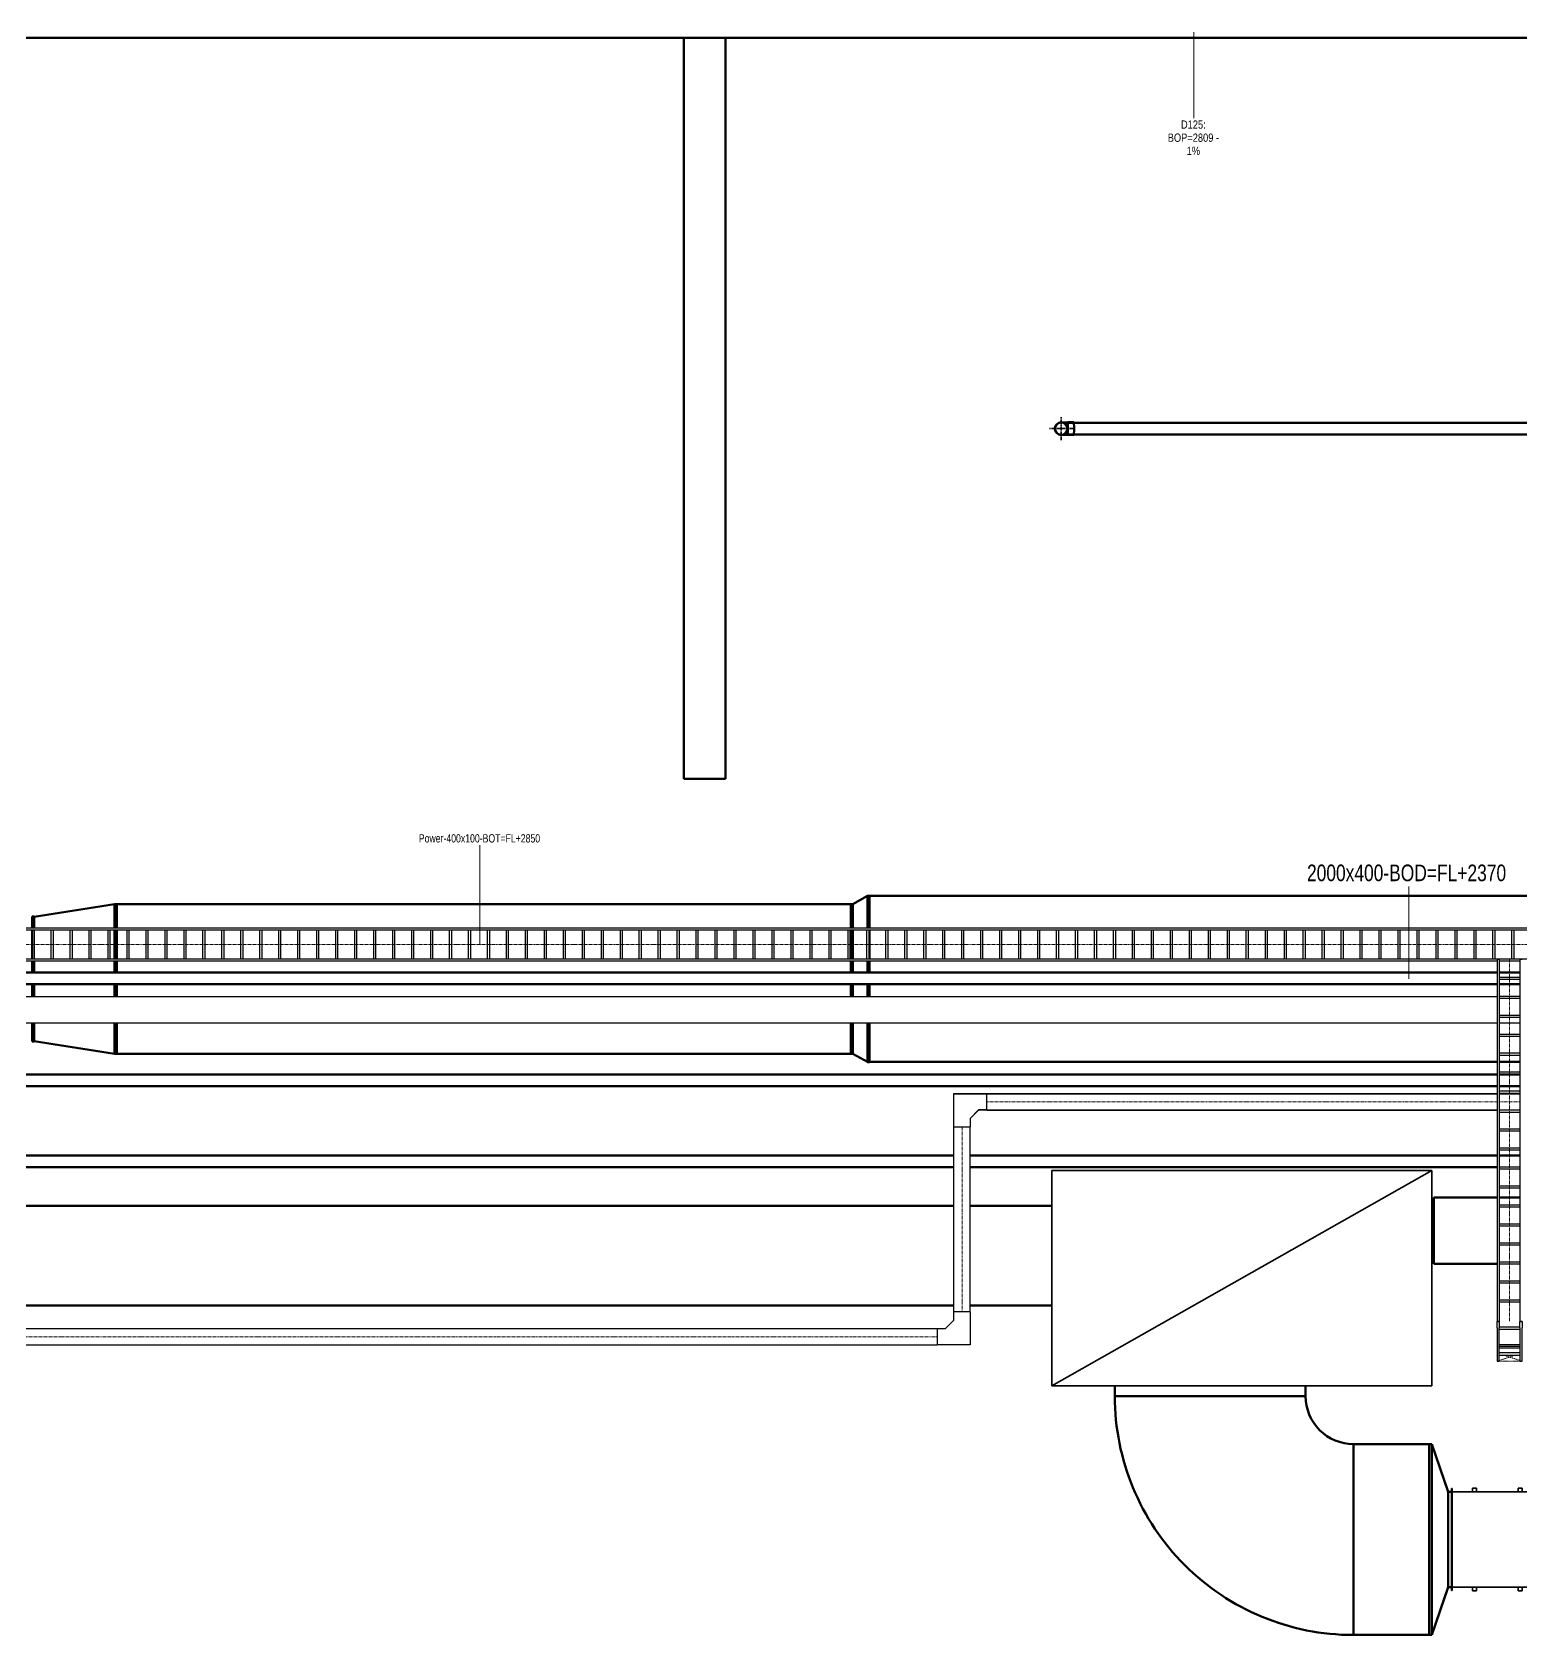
# Model space of a CAD drawing. Header units: millimetres. Extents: x -108050 to 96605, y 58136 to 140997.
# Drawn here: x 36215 to 54157, y 89120 to 108428 of the extents above; entities that cross this region are included whole.
import ezdxf

# ---------------------------------------------------------------- set-up
doc = ezdxf.new("R2010")
doc.units = ezdxf.units.MM
doc.linetypes.add('Center', pattern=[29.999999, 12, -6, 6, -6])
doc.linetypes.add('Hidden 0_75', pattern=[1.5, 0.75, -0.75])
for name, color, linetype, lineweight in [('E-CABL-TRAY', 211, 'Continuous', 25), ('E-CABL-TRAY-ANNO', 211, 'Hidden 0_75', 18), ('E-CABL-TRAY-CNTR', 211, 'Center', 18), ('E-CABL-TRAY-IDEN', 211, 'Continuous', 9), ('M-HVAC-DUCT', 70, 'Continuous', 50), ('M-HVAC-DUCT-ANNO', 70, 'Continuous', 35), ('M-HVAC-DUCT-IDEN', 70, 'Continuous', 9), ('P-PIPE', 3, 'Continuous', 50), ('P-PIPE-CNTR', 3, 'Center', 35), ('P-PIPE-IDEN', 2, 'Continuous', 9)]:
    doc.layers.add(name, color=color, linetype=linetype, lineweight=lineweight)
doc.styles.add('Arial', font='arial.ttf', dxfattribs={"width": 0.8, "height": 100})
doc.styles.add('Arial_1', font='arial.ttf', dxfattribs={"width": 0.75, "height": 200})
doc.styles.add('Arial_2', font='arial.ttf', dxfattribs={"width": 0.75, "height": 100})

# ---------------------------------------------------------------- blocks, each defined once
blk = doc.blocks.new('PG_Busway_ThanhThang - 1250A-2004915-HẦM')
at = {"layer": 'E-CABL-TRAY'}
for p, q in [((14771, 96812), (53870, 96812)), ((53870, 96489), (14771, 96489)), ((54145, 96489), (53895, 96489))]:
    blk.add_line(p, q, dxfattribs=at)
blk = doc.blocks.new('01_REC Transition REC_C Flanged_ - 200 mm-2037989-HẦM')
at = {"layer": 'M-HVAC-DUCT'}
for p, q in [((-25, 534), (-25, 902)), ((-25, 902), (0, 902)), ((0, 902), (0, 534)), ((0, 900), (970, 750)), ((970, 534), (970, 752)), ((995, 752), (970, 752)), ((995, 752), (995, 534)), ((-25, 65), (-25, 211)), ((0, 211), (0, 65)), ((970, 65), (970, 211)), ((995, 211), (995, 65)), ((-25, -216), (-25, -77)), ((0, -77), (0, -216)), ((970, -216), (970, -77)), ((995, -77), (995, -216)), ((-25, -591), (-25, -242)), ((0, -242), (0, -591)), ((995, -242), (995, -591)), ((-25, -902), (-25, -616)), ((0, -616), (0, -902)), ((970, -750), (0, -900)), ((970, -752), (970, -616)), ((970, -752), (995, -752)), ((995, -616), (995, -752)), ((0, -902), (-25, -902))]:
    blk.add_line(p, q, dxfattribs=at)
blk = doc.blocks.new('01_REC Transition REC_C Flanged_ - 200 mm-2037993-HẦM')
at = {"layer": 'M-HVAC-DUCT'}
for p, q in [((0, 900), (175, 1000)), ((175, 616), (175, 1002)), ((200, 1002), (175, 1002)), ((200, 1002), (200, 616)), ((-25, 616), (-25, 902)), ((-25, 902), (0, 902)), ((0, 902), (0, 616)), ((-25, 242), (-25, 591)), ((0, 591), (0, 242)), ((200, 591), (200, 242)), ((-25, 77), (-25, 216)), ((0, 216), (0, 77)), ((175, 77), (175, 216)), ((200, 216), (200, 77)), ((-25, -211), (-25, -65)), ((0, -65), (0, -211)), ((175, -211), (175, -65)), ((200, -65), (200, -211)), ((-25, -902), (-25, -534)), ((0, -534), (0, -902)), ((175, -1002), (175, -534)), ((200, -534), (200, -1002)), ((0, -902), (-25, -902)), ((175, -1000), (0, -900)), ((175, -1002), (200, -1002))]:
    blk.add_line(p, q, dxfattribs=at)
blk = doc.blocks.new('DSC_uPVC_Elbow_TienPhong - Standard-2073645-HẦM')
at = {"layer": 'P-PIPE'}
for p, q in [((48771, 103728), (48695, 103728)), ((48695, 103575), (48771, 103575))]:
    blk.add_line(p, q, dxfattribs=at)
at = {"layer": 'P-PIPE', "flags": 128}
for points in [[(48579, 103716), (48582, 103718), (48585, 103719), (48587, 103720), (48590, 103721), (48593, 103722), (48596, 103723), (48599, 103724), (48602, 103725), (48605, 103725), (48608, 103726), (48611, 103726), (48614, 103726), (48617, 103726), (48617, 103726)], [(48617, 103726), (48618, 103726), (48618, 103726), (48618, 103726), (48619, 103726), (48620, 103726), (48620, 103726), (48621, 103726), (48622, 103726), (48624, 103726)], [(48631, 103726), (48633, 103726), (48635, 103726), (48637, 103726), (48639, 103726), (48641, 103726), (48643, 103726), (48646, 103726), (48648, 103726), (48651, 103726), (48653, 103726), (48656, 103726), (48658, 103726), (48661, 103726), (48664, 103726), (48667, 103726), (48670, 103726), (48673, 103726), (48676, 103726), (48679, 103726), (48682, 103726), (48685, 103726), (48688, 103726), (48691, 103726), (48694, 103726), (48695, 103726)], [(48616, 103576), (48614, 103576), (48611, 103577), (48608, 103577), (48605, 103577), (48602, 103578), (48600, 103578), (48597, 103579), (48594, 103580), (48591, 103581), (48588, 103582), (48585, 103583), (48583, 103585), (48580, 103586)], [(48624, 103576), (48623, 103576), (48621, 103576), (48621, 103576), (48620, 103576), (48619, 103576), (48618, 103576), (48618, 103576), (48618, 103576), (48617, 103576), (48617, 103576)], [(48695, 103576), (48692, 103576), (48689, 103576), (48685, 103576), (48682, 103576), (48679, 103576), (48676, 103576), (48673, 103576), (48670, 103576), (48667, 103576), (48664, 103576), (48662, 103576), (48659, 103576), (48656, 103576), (48653, 103576), (48651, 103576), (48648, 103576), (48646, 103576), (48644, 103576), (48641, 103576), (48639, 103576), (48637, 103576), (48635, 103576), (48633, 103576), (48631, 103576)]]:
    blk.add_lwpolyline(points, dxfattribs=at)
at = {"layer": 'P-PIPE'}
for start, end in [(90, 270), (270, 90)]:
    blk.add_arc((48617, 103651), 76.7, start, end, dxfattribs=at)
for centre, major_axis, start_param, end_param in [((48695, 103651), (0, 76.7), 3.141593, 6.283185), ((48695, 103651), (0, 76.7), 0, 0.167792), ((48695, 103651), (0, 75), 6.086836, 6.283185), ((48771, 103651), (0, 76.7), 3.141593, 6.283185), ((48695, 103651), (0, 75), 3.141593, 3.337942), ((48695, 103651), (0, 76.7), 2.973804, 3.141593)]:
    blk.add_ellipse(centre, major_axis=major_axis, ratio=0.005, start_param=start_param, end_param=end_param, dxfattribs=at)
blk = doc.blocks.new('E_Chanel Horizontal Bend_std_ - Standard-V238-HẦM')
at = {"layer": 'E-CABL-TRAY'}
for p, q in [((-200, 100), (-100, 200)), ((-199, 97), (-97, 199)), ((-100, 300), (-97, 300)), ((-100, 200), (-100, 300)), ((97, 300), (-97, 300)), ((-97, 199), (-97, 300)), ((97, 300), (100, 300)), ((97, 300), (97, -97)), ((100, 300), (100, -100)), ((-300, 97), (-300, 100)), ((-300, 100), (-200, 100)), ((-300, 97), (-300, -97)), ((-300, 97), (-199, 97)), ((-300, -100), (-300, -97)), ((97, -97), (-300, -97)), ((100, -100), (-300, -100))]:
    blk.add_line(p, q, dxfattribs=at)
blk = doc.blocks.new('E_Chanel Horizontal Bend_std_ - Standard-2090452-HẦM')
at = {"layer": 'E-CABL-TRAY'}
for p, q in [((-300, 97), (-300, 100)), ((-300, 100), (100, 100)), ((-300, 97), (-300, -97)), ((-300, 97), (97, 97)), ((97, 97), (97, -300)), ((100, 100), (100, -300)), ((-300, -100), (-300, -97)), ((-199, -97), (-300, -97)), ((-200, -100), (-300, -100)), ((-100, -200), (-200, -100)), ((-97, -199), (-199, -97)), ((-100, -300), (-100, -200)), ((-97, -300), (-100, -300)), ((-97, -300), (-97, -199)), ((-97, -300), (97, -300)), ((100, -300), (97, -300))]:
    blk.add_line(p, q, dxfattribs=at)
blk = doc.blocks.new('E_Ladder Vertical Outside Bend - Standard-V242-HẦM')
at = {"layer": 'E-CABL-TRAY'}
for p, q in [((53870, 92818), (53870, 92898)), ((53870, 92898), (53895, 92898)), ((53895, 92898), (53895, 92818)), ((54145, 92818), (54145, 92898)), ((54145, 92898), (54170, 92898)), ((54170, 92898), (54170, 92818)), ((53870, 92818), (53870, 92418)), ((53895, 92830), (54145, 92830)), ((53895, 92418), (53895, 92818)), ((53895, 92805), (54145, 92805)), ((54145, 92818), (54145, 92418)), ((54170, 92418), (54170, 92818)), ((54145, 92615), (53895, 92615)), ((53895, 92597), (54145, 92597)), ((53895, 92579), (54145, 92579)), ((54145, 92518), (53895, 92518)), ((53895, 92492), (54145, 92492)), ((53870, 92418), (53895, 92418)), ((54145, 92418), (54170, 92418))]:
    blk.add_line(p, q, dxfattribs=at)
blk = doc.blocks.new('Kruger _Duct Acessory New - KRUGER EX-10 MODEL480 2-2095710-HẦM')
at = {"layer": 'M-HVAC-DUCT', "lineweight": 35}
for p, q in [((-616, 550), (-616, 545)), ((616, 550), (-616, 550)), ((-616, 545), (616, 545)), ((-576, 545), (-576, -545)), ((576, -545), (576, 545)), ((616, 545), (616, 550)), ((-618, 250), (-618, 300)), ((-618, 300), (-576, 300)), ((-576, 250), (-618, 250)), ((576, 300), (618, 300)), ((618, 250), (576, 250)), ((618, 300), (618, 250)), ((-618, -300), (-618, -250)), ((-618, -250), (-576, -250)), ((-576, -300), (-618, -300)), ((576, -250), (618, -250)), ((618, -300), (576, -300)), ((618, -250), (618, -300)), ((-616, -545), (-616, -550)), ((616, -545), (-616, -545)), ((-616, -550), (616, -550)), ((616, -550), (616, -545))]:
    blk.add_line(p, q, dxfattribs=at)
blk = doc.blocks.new('01_REC_Transition ROD_C Flanged_ - Standard-2104148-HẦM')
at = {"layer": 'M-HVAC-DUCT'}
for p, q in [((-30, -1150), (-30, 1150)), ((-30, 1150), (0, 1150)), ((200, 576), (0, 1150)), ((0, -1150), (0, 1150)), ((0, 1150), (0, -1150)), ((131, 774), (200, 576)), ((200, 0), (200, 576)), ((240, 576), (200, 576)), ((200, 576), (200, 0)), ((200, -576), (200, 0)), ((200, 0), (200, -576)), ((0, -1150), (200, -576)), ((200, -576), (131, -775)), ((200, -576), (240, -576)), ((0, -1150), (-30, -1150))]:
    blk.add_line(p, q, dxfattribs=at)
blk = doc.blocks.new('00_REC Elbow - 0_75 W-2034095-HẦM')
at = {"layer": 'M-HVAC-DUCT'}
for p, q in [((-1150, 1725), (1150, 1725)), ((-1725, -1150), (-1725, 1150))]:
    blk.add_line(p, q, dxfattribs=at)
for radius in [575, 2875]:
    blk.add_arc((-1725, 1725), radius, 270, 0, dxfattribs=at)

msp = doc.modelspace()

# ---------------------------------------------------------------- linework, layer by layer
at = {"layer": 'E-CABL-TRAY'}
for p, q in [((14771, 97639), (68045, 97639)), ((14771, 97613), (68045, 97613)), ((36218, 97264), (36218, 97613)), ((36243, 97264), (36243, 97613)), ((36447, 97264), (36447, 97613)), ((36472, 97264), (36472, 97613)), ((36675, 97264), (36675, 97613)), ((36701, 97264), (36701, 97613)), ((36904, 97264), (36904, 97613)), ((36929, 97264), (36929, 97613)), ((37132, 97264), (37132, 97613)), ((37158, 97264), (37158, 97613)), ((37361, 97264), (37361, 97613)), ((37386, 97264), (37386, 97613)), ((37590, 97264), (37590, 97613)), ((37615, 97264), (37615, 97613)), ((37818, 97264), (37818, 97613)), ((37844, 97264), (37844, 97613)), ((38047, 97264), (38047, 97613)), ((38072, 97264), (38072, 97613)), ((38275, 97264), (38275, 97613)), ((38301, 97264), (38301, 97613)), ((38504, 97264), (38504, 97613)), ((38529, 97264), (38529, 97613)), ((38733, 97264), (38733, 97613)), ((38758, 97264), (38758, 97613)), ((38961, 97264), (38961, 97613)), ((38987, 97264), (38987, 97613)), ((39190, 97264), (39190, 97613)), ((39215, 97264), (39215, 97613)), ((39418, 97264), (39418, 97613)), ((39444, 97264), (39444, 97613)), ((39647, 97264), (39647, 97613)), ((39672, 97264), (39672, 97613)), ((39876, 97264), (39876, 97613)), ((39901, 97264), (39901, 97613)), ((40104, 97264), (40104, 97613)), ((40130, 97264), (40130, 97613)), ((40333, 97264), (40333, 97613)), ((40358, 97264), (40358, 97613)), ((40561, 97264), (40561, 97613)), ((40587, 97264), (40587, 97613)), ((40790, 97264), (40790, 97613)), ((40815, 97264), (40815, 97613)), ((41019, 97264), (41019, 97613)), ((41044, 97264), (41044, 97613)), ((41247, 97264), (41247, 97613)), ((41273, 97264), (41273, 97613)), ((41476, 97264), (41476, 97613)), ((41501, 97264), (41501, 97613)), ((41704, 97264), (41704, 97613)), ((41730, 97264), (41730, 97613)), ((41933, 97264), (41933, 97613)), ((41958, 97264), (41958, 97613)), ((42162, 97264), (42162, 97613)), ((42187, 97264), (42187, 97613)), ((42390, 97264), (42390, 97613)), ((42416, 97264), (42416, 97613)), ((42619, 97264), (42619, 97613)), ((42644, 97264), (42644, 97613)), ((42847, 97264), (42847, 97613)), ((42873, 97264), (42873, 97613)), ((43076, 97264), (43076, 97613)), ((43101, 97264), (43101, 97613)), ((43305, 97264), (43305, 97613)), ((43330, 97264), (43330, 97613)), ((43533, 97264), (43533, 97613)), ((43559, 97264), (43559, 97613)), ((43762, 97264), (43762, 97613)), ((43787, 97264), (43787, 97613)), ((43990, 97264), (43990, 97613)), ((44016, 97264), (44016, 97613)), ((44219, 97264), (44219, 97613)), ((44244, 97264), (44244, 97613)), ((44448, 97264), (44448, 97613)), ((44473, 97264), (44473, 97613)), ((44676, 97264), (44676, 97613)), ((44702, 97264), (44702, 97613)), ((44905, 97264), (44905, 97613)), ((44930, 97264), (44930, 97613)), ((45133, 97264), (45133, 97613)), ((45159, 97264), (45159, 97613)), ((45362, 97264), (45362, 97613)), ((45387, 97264), (45387, 97613)), ((45591, 97264), (45591, 97613)), ((45616, 97264), (45616, 97613)), ((45819, 97264), (45819, 97613)), ((45845, 97264), (45845, 97613)), ((46048, 97264), (46048, 97613)), ((46073, 97264), (46073, 97613)), ((46276, 97264), (46276, 97613)), ((46302, 97264), (46302, 97613)), ((46505, 97264), (46505, 97613)), ((46530, 97264), (46530, 97613)), ((46734, 97264), (46734, 97613)), ((46759, 97264), (46759, 97613)), ((46962, 97264), (46962, 97613)), ((46988, 97264), (46988, 97613)), ((47191, 97264), (47191, 97613)), ((47216, 97264), (47216, 97613)), ((47419, 97264), (47419, 97613)), ((47445, 97264), (47445, 97613)), ((47648, 97264), (47648, 97613)), ((47673, 97264), (47673, 97613)), ((47877, 97264), (47877, 97613)), ((47902, 97264), (47902, 97613)), ((48105, 97264), (48105, 97613)), ((48131, 97264), (48131, 97613)), ((48334, 97264), (48334, 97613)), ((48359, 97264), (48359, 97613)), ((48562, 97264), (48562, 97613)), ((48588, 97264), (48588, 97613)), ((48791, 97264), (48791, 97613)), ((48816, 97264), (48816, 97613)), ((49020, 97264), (49020, 97613)), ((49045, 97264), (49045, 97613)), ((49248, 97264), (49248, 97613)), ((49274, 97264), (49274, 97613)), ((49477, 97264), (49477, 97613)), ((49502, 97264), (49502, 97613)), ((49705, 97264), (49705, 97613)), ((49731, 97264), (49731, 97613)), ((49934, 97264), (49934, 97613)), ((49959, 97264), (49959, 97613)), ((50163, 97264), (50163, 97613)), ((50188, 97264), (50188, 97613)), ((50391, 97264), (50391, 97613)), ((50417, 97264), (50417, 97613)), ((50620, 97264), (50620, 97613)), ((50645, 97264), (50645, 97613)), ((50848, 97264), (50848, 97613)), ((50874, 97264), (50874, 97613)), ((51077, 97264), (51077, 97613)), ((51102, 97264), (51102, 97613)), ((51306, 97264), (51306, 97613)), ((51331, 97264), (51331, 97613)), ((51534, 97264), (51534, 97613)), ((51560, 97264), (51560, 97613)), ((51763, 97264), (51763, 97613)), ((51788, 97264), (51788, 97613)), ((51991, 97264), (51991, 97613)), ((52017, 97264), (52017, 97613)), ((52220, 97264), (52220, 97613)), ((52245, 97264), (52245, 97613)), ((52449, 97264), (52449, 97613)), ((52474, 97264), (52474, 97613)), ((52677, 97264), (52677, 97613)), ((52703, 97264), (52703, 97613)), ((52906, 97264), (52906, 97613)), ((52931, 97264), (52931, 97613)), ((53134, 97264), (53134, 97613)), ((53160, 97264), (53160, 97613)), ((53363, 97264), (53363, 97613)), ((53388, 97264), (53388, 97613)), ((53592, 97264), (53592, 97613)), ((53617, 97264), (53617, 97613)), ((53820, 97264), (53820, 97613)), ((53846, 97264), (53846, 97613)), ((54049, 97264), (54049, 97613)), ((54074, 97264), (54074, 97613)), ((14771, 97264), (68045, 97264)), ((14771, 97239), (53870, 97239)), ((53870, 97261), (53895, 97261)), ((53870, 97261), (53870, 92898)), ((53895, 97261), (53895, 92898)), ((53895, 97239), (54145, 97239)), ((54145, 97261), (54170, 97261)), ((54145, 97261), (54145, 92898)), ((53895, 97045), (54145, 97045)), ((53895, 97020), (54145, 97020)), ((53895, 96816), (54145, 96816)), ((53895, 96791), (54145, 96791)), ((53895, 96588), (54145, 96588)), ((53895, 96562), (54145, 96562)), ((53895, 96359), (54145, 96359)), ((53895, 96334), (54145, 96334)), ((53895, 96131), (54145, 96131)), ((53895, 96105), (54145, 96105)), ((53895, 95902), (54145, 95902)), ((53895, 95877), (54145, 95877)), ((47722, 95442), (47722, 95642)), ((47722, 95642), (53870, 95642)), ((47722, 95639), (53870, 95639)), ((53895, 95673), (54145, 95673)), ((53895, 95648), (54145, 95648)), ((53895, 95642), (54145, 95642)), ((53895, 95639), (54145, 95639)), ((47722, 95444), (53870, 95444)), ((47722, 95442), (53870, 95442)), ((53895, 95445), (54145, 95445)), ((53895, 95419), (54145, 95419)), ((47322, 95242), (47522, 95242)), ((47322, 93013), (47322, 95242)), ((47325, 93013), (47325, 95242)), ((47519, 93013), (47519, 95242)), ((47522, 93013), (47522, 95242)), ((53895, 95216), (54145, 95216)), ((53895, 95191), (54145, 95191)), ((53895, 94988), (54145, 94988)), ((53895, 94962), (54145, 94962)), ((53895, 94759), (54145, 94759)), ((53895, 94734), (54145, 94734)), ((53895, 94530), (54145, 94530)), ((53895, 94505), (54145, 94505)), ((53895, 94302), (54145, 94302)), ((53895, 94276), (54145, 94276)), ((53895, 94073), (54145, 94073)), ((53895, 94048), (54145, 94048)), ((53895, 93845), (54145, 93845)), ((53895, 93819), (54145, 93819)), ((53895, 93616), (54145, 93616)), ((53895, 93591), (54145, 93591)), ((53895, 93387), (54145, 93387)), ((53895, 93362), (54145, 93362)), ((53895, 93159), (54145, 93159)), ((53895, 93133), (54145, 93133)), ((47522, 93013), (47322, 93013)), ((53895, 92898), (53870, 92898)), ((54170, 92898), (54145, 92898)), ((30022, 92813), (47122, 92813)), ((30022, 92810), (47122, 92810)), ((47122, 92813), (47122, 92613)), ((30022, 92615), (47122, 92615)), ((30022, 92613), (47122, 92613))]:
    msp.add_line(p, q, dxfattribs=at)
at = {"layer": 'E-CABL-TRAY-ANNO'}
for p, q in [((53895, 92426), (54094, 92492)), ((54145, 92426), (53946, 92492)), ((53895, 92418), (54145, 92418))]:
    msp.add_line(p, q, dxfattribs=at)
at = {"layer": 'E-CABL-TRAY-CNTR'}
for p, q in [((23090, 97439), (68045, 97439)), ((54020, 97261), (54020, 92898)), ((47722, 95542), (53870, 95542)), ((53895, 95542), (54145, 95542)), ((47422, 93013), (47422, 95242)), ((30022, 92713), (47122, 92713))]:
    msp.add_line(p, q, dxfattribs=at)
at = {"layer": 'E-CABL-TRAY-IDEN'}
msp.add_line((41610, 97439), (41610, 98633), dxfattribs=at)
at = {"layer": 'M-HVAC-DUCT'}
for p, q in [((44071, 99432), (44071, 108358)), ((44571, 99432), (44571, 108358)), ((44571, 99432), (44071, 99432)), ((37235, 97922), (46082, 97922)), ((56855, 98022), (46307, 98022)), ((37235, 96122), (46082, 96122)), ((53870, 96022), (46307, 96022)), ((54145, 96022), (53895, 96022)), ((30076, 94288), (47322, 94288)), ((47522, 94288), (48504, 94288)), ((53109, 93591), (53109, 94391)), ((53109, 94391), (53870, 94391)), ((53895, 94391), (54145, 94391)), ((53109, 93591), (53870, 93591)), ((30076, 93088), (47322, 93088)), ((47522, 93088), (48504, 93088)), ((49263, 91995), (49263, 92120)), ((51563, 91995), (51563, 92120)), ((51563, 91995), (49263, 91995)), ((52138, 89120), (52138, 91420)), ((52138, 91420), (53052, 91420)), ((53052, 91420), (53052, 89120)), ((52138, 89120), (53052, 89120))]:
    msp.add_line(p, q, dxfattribs=at)
at = {"layer": 'M-HVAC-DUCT-ANNO'}
for p, q in [((48504, 94715), (53082, 94715)), ((48504, 92120), (48504, 94715)), ((48504, 92120), (53082, 94715)), ((53082, 94715), (53082, 92120)), ((53082, 92120), (48504, 92120))]:
    msp.add_line(p, q, dxfattribs=at)
at = {"layer": 'M-HVAC-DUCT-IDEN'}
msp.add_line((52805, 97022), (52805, 98134), dxfattribs=at)
at = {"layer": 'P-PIPE'}
for p, q in [((23158, 108358), (69773, 108358)), ((59378, 103721), (48695, 103721)), ((48695, 103581), (59378, 103581)), ((53870, 97099), (14771, 97099)), ((14771, 96958), (53870, 96958)), ((54145, 97099), (53895, 97099)), ((53895, 96958), (54145, 96958)), ((53870, 95873), (28199, 95873)), ((54145, 95873), (53895, 95873)), ((28199, 95732), (53870, 95732)), ((53895, 95732), (54145, 95732)), ((47322, 94897), (28199, 94897)), ((53870, 94897), (47522, 94897)), ((54145, 94897), (53895, 94897)), ((28199, 94755), (47322, 94755)), ((47522, 94755), (53870, 94755))]:
    msp.add_line(p, q, dxfattribs=at)
at = {"layer": 'P-PIPE', "lineweight": 35}
for start, end in [(0, 180), (180, 0)]:
    msp.add_arc((48617, 103651), 70, start, end, dxfattribs=at)
at = {"layer": 'P-PIPE-CNTR'}
for p, q in [((48617, 103511), (48617, 103791)), ((48477, 103651), (48757, 103651))]:
    msp.add_line(p, q, dxfattribs=at)
at = {"layer": 'P-PIPE-IDEN'}
msp.add_line((50214, 108428), (50214, 107390), dxfattribs=at)

# ---------------------------------------------------------------- block references
at = {"layer": 'E-CABL-TRAY'}
for name, p in [('PG_Busway_ThanhThang - 1250A-2004915-HẦM', (0, 0)), ('E_Chanel Horizontal Bend_std_ - Standard-V238-HẦM', (47422, 92713)), ('E_Ladder Vertical Outside Bend - Standard-V242-HẦM', (0, 0))]:
    msp.add_blockref(name, p, dxfattribs=at)
at = {"layer": 'E-CABL-TRAY', "rotation": 90.0000000000002}
msp.add_blockref('E_Chanel Horizontal Bend_std_ - Standard-2090452-HẦM', (47422, 95542), dxfattribs=at)
at = {"layer": 'M-HVAC-DUCT'}
for name, p, rotation in [('01_REC Transition REC_C Flanged_ - 200 mm-2037989-HẦM', (37210, 97022), 180), ('00_REC Elbow - 0_75 W-2034095-HẦM', (50413, 90270), 270.0000000000002)]:
    msp.add_blockref(name, p, dxfattribs=dict(at, rotation=rotation))
for name, p in [('01_REC Transition REC_C Flanged_ - 200 mm-2037993-HẦM', (46107, 97022)), ('01_REC_Transition ROD_C Flanged_ - Standard-2104148-HẦM', (53082, 90270))]:
    msp.add_blockref(name, p, dxfattribs=at)
at = {"layer": 'M-HVAC-DUCT', "lineweight": 35, "rotation": 270.0000000000006}
msp.add_blockref('Kruger _Duct Acessory New - KRUGER EX-10 MODEL480 2-2095710-HẦM', (53872, 90270), dxfattribs=at)
at = {"layer": 'P-PIPE'}
msp.add_blockref('DSC_uPVC_Elbow_TienPhong - Standard-2073645-HẦM', (0, 0), dxfattribs=at)

# ---------------------------------------------------------------- texts
at = {"layer": 'E-CABL-TRAY-IDEN', "insert": (40876, 98766), "char_height": 100, "width": 1773.73, "attachment_point": 1, "style": 'Arial_2'}
msp.add_mtext('Power-400x100-BOT=FL+2850', dxfattribs=at)
at = {"layer": 'M-HVAC-DUCT-IDEN', "insert": (51579, 98400), "char_height": 200, "width": 2964.24, "attachment_point": 1, "style": 'Arial_1'}
msp.add_mtext('2000x400-BOD=FL+2370', dxfattribs=at)
at = {"layer": 'P-PIPE-IDEN', "char_height": 100, "attachment_point": 1, "style": 'Arial'}
for s, insert, width in [('D125:', (50060, 107364), 365.57), ('BOP=2809 -', (49901, 107206), 750.38), ('1%', (50129, 107047), 198.82)]:
    msp.add_mtext(s, dxfattribs=dict(at, insert=insert, width=width))

doc.saveas('drawing.dxf')
